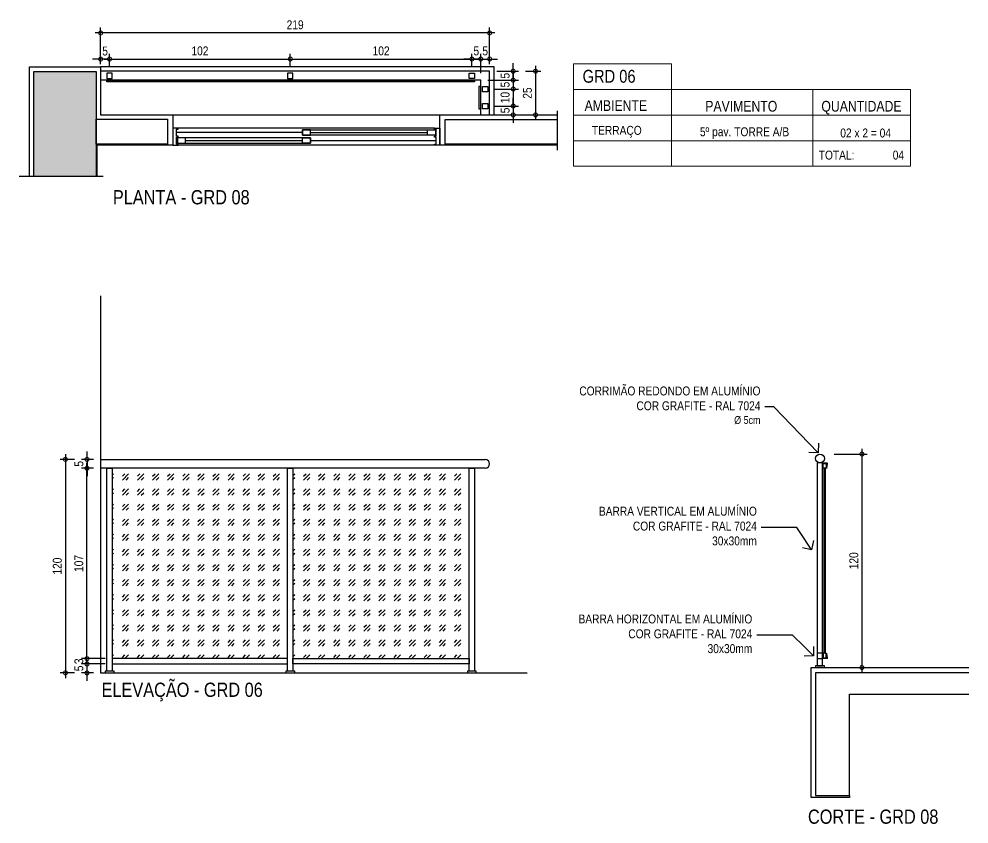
# Model space of a CAD drawing. Header units: metres. Extents: x -1.2 to 70.7, y -18.8 to 3.9.
# Drawn here: x -1.17 to 4.17, y -18.82 to -14.3 of the extents above; entities that cross this region are included whole.
import ezdxf
from ezdxf import colors
from ezdxf.entities.mleader import LeaderData, LeaderLine
from ezdxf.math import Vec2, Vec3

# ---------------------------------------------------------------- set-up
doc = ezdxf.new("R2010")
doc.units = ezdxf.units.M
doc.header["$PDMODE"] = 35
for name, color, linetype in [('ARQ-ALV ACAB', 4, 'Continuous'), ('ARQ-ALV OSSO', 5, 'Continuous'), ('ARQ-AUX', 7, 'Continuous'), ('ARQ-AUX1', 1, 'Continuous'), ('ARQ-AUX1 @ 1', 1, 'Continuous'), ('ARQ-AUX2', 2, 'Continuous'), ('ARQ-DIM', 2, 'Continuous'), ('ARQ-SIM', 1, 'Continuous'), ('ARQ-TXT', 2, 'Continuous'), ('ARQ-TXT01', 2, 'Continuous'), ('ARQ-TXT3', 3, 'Continuous'), ('ES-CORTE', 2, 'Continuous')]:
    doc.layers.add(name, color=color, linetype=linetype)
doc.layers.add('SIMB', color=1, linetype='Continuous', lineweight=13)
doc.styles.add('Adesa', font='ARIALN.TTF')
doc.dimstyles.new('ADESA 1-0025', dxfattribs={"dimtxt": 0.05, "dimasz": 0.045, "dimexe": 0.03, "dimexo": 0.04, "dimgap": 0.02, "dimtad": 1, "dimtoh": 1, "dimdec": 0, "dimlfac": 100, "dimzin": 4, "dimtxsty": 'Adesa', "dimblk": 'DOTSMALL', "dimcen": 1, "dimdle": 0.03, "dimclrd": 1, "dimclre": 1, "dimclrt": 256, "dimazin": 1, "dimtm": 1e-09, "dimtfac": 1, "dimtdec": 0, "dimtix": 1, "dimtmove": 2, "dimatfit": 0, "dimldrblk": 'DOTSMALL', "dimfxl": 0.8, "dimtvp": 2, "dimtolj": 1, "dimtzin": 0, "dimarcsym": 0})

# ---------------------------------------------------------------- blocks, each defined once
blk = doc.blocks.new('*U177')
at = {"color": 0, "linetype": 'ByBlock', "ltscale": 0.5}
for points in [[(0.02, -0.045), (0.03, -0.045), (0.03, -0.05), (0.02, -0.05), (0.02, -0.09), (0.03, -0.09), (0.03, -0.095), (0.02, -0.095), (0.02, -0.09), (0.03, -0.09), (0.03, -0.095), (0, -0.095), (0, 0), (0.03, 0), (0.03, -0.005), (0.02, -0.005), (0.02, -0.045)], [(1.48, -0.045), (1.47, -0.045), (1.47, -0.05), (1.48, -0.05), (1.48, -0.09), (1.47, -0.09), (1.47, -0.095), (1.48, -0.095), (1.48, -0.09), (1.47, -0.09), (1.47, -0.095), (1.5, -0.095), (1.5, 0), (1.47, 0), (1.47, -0.005), (1.48, -0.005), (1.48, -0.045)], [(0.025, -0.01), (0.07, -0.01), (0.07, -0.04), (0.025, -0.04)], [(0.7725, -0.01), (0.7275, -0.01), (0.7275, -0.04), (0.7725, -0.04)], [(0.7275, -0.055), (0.7725, -0.055), (0.7725, -0.085), (0.7275, -0.085)], [(1.475, -0.055), (1.43, -0.055), (1.43, -0.085), (1.475, -0.085)]]:
    blk.add_lwpolyline(points, close=True, dxfattribs=at)
at = {"color": 8, "linetype": 'ByBlock', "ltscale": 0.5}
for points in [[(1.47, 0), (0.03, 0)], [(0.7725, -0.025), (1.48, -0.025)], [(0.7275, -0.07), (0.02, -0.07)], [(1.47, -0.095), (0.03, -0.095)]]:
    blk.add_lwpolyline(points, dxfattribs=at)
at = {"color": 7, "linetype": 'ByBlock', "ltscale": 0.5}
for points in [[(0.7725, -0.01), (0.7725, -0.04), (0.025, -0.04), (0.025, -0.01)], [(0.7275, -0.055), (0.7275, -0.085), (1.475, -0.085), (1.475, -0.055)]]:
    blk.add_lwpolyline(points, close=True, dxfattribs=at)
for points in [[(0.07, -0.025), (0.7275, -0.025)], [(0.7725, -0.07), (1.43, -0.07)]]:
    blk.add_lwpolyline(points, dxfattribs=at)
blk = doc.blocks.new('_Open90')
at = {"color": 0, "linetype": 'ByBlock', "lineweight": -2}
for p, q in [((0, 0), (-1, 0)), ((-0.5, 0.5), (0, 0)), ((0, 0), (-0.5, -0.5))]:
    blk.add_line(p, q, dxfattribs=at)
blk = doc.blocks.new('_DotSmall')
at = {"color": 0, "linetype": 'ByBlock', "const_width": 0.5}
blk.add_lwpolyline([(-0.0625, 0, 1), (0.0625, 0, 1)], format="xyb", close=True, dxfattribs=at)
blk = doc.blocks.new('*D188')
at = {"layer": 'ARQ-AUX2', "color": 1, "lineweight": -2, "transparency": 16777216}
for p, q in [((3.4158, -16.7447), (3.6016, -16.7447)), ((3.5716, -16.7147), (3.5716, -17.9747)), ((3.5058, -17.9447), (3.6016, -17.9447))]:
    blk.add_line(p, q, dxfattribs=at)
at = {"layer": 'Defpoints', "color": 0, "transparency": 16777216}
for p in [(3.3758, -16.7447, 0), (3.4658, -17.9447, 0), (3.5716, -17.9447)]:
    blk.add_point(p, dxfattribs=at)
at = {"layer": 'ARQ-AUX2', "color": 1, "lineweight": -2, "transparency": 16777216, "xscale": 0.045, "yscale": 0.045, "zscale": 0.045}
for p, rotation in [((3.5716, -16.7447), 90), ((3.5716, -17.9447), 270)]:
    blk.add_blockref('_DotSmall', p, dxfattribs=dict(at, rotation=rotation))
at = {"layer": 'ARQ-AUX2', "transparency": 16777216, "insert": (3.5261, -17.3447), "char_height": 0.05, "attachment_point": 5, "rotation": 90, "style": 'Adesa'}
blk.add_mtext('\\A1;120', dxfattribs=at)
blk = doc.blocks.new('*D189')
at = {"layer": 'ARQ-DIM', "color": 1, "lineweight": -2, "transparency": 16777216}
for p, q in [((-0.7844, -17.9247), (-0.7844, -17.8797)), ((-0.6825, -17.9247), (-0.8144, -17.9247)), ((-0.7844, -17.9247), (-0.7844, -17.9747)), ((-0.7475, -17.9747), (-0.8144, -17.9747)), ((-0.7844, -17.9747), (-0.7844, -18.0197))]:
    blk.add_line(p, q, dxfattribs=at)
at = {"layer": 'Defpoints', "color": 0, "transparency": 16777216}
for p in [(-0.6425, -17.9247, 0), (-0.7844, -17.9747), (-0.7075, -17.9747)]:
    blk.add_point(p, dxfattribs=at)
at = {"layer": 'ARQ-DIM', "color": 1, "lineweight": -2, "transparency": 16777216, "xscale": 0.045, "yscale": 0.045, "zscale": 0.045}
for p, rotation in [((-0.7844, -17.9247), 270), ((-0.7844, -17.9747), 90)]:
    blk.add_blockref('_DotSmall', p, dxfattribs=dict(at, rotation=rotation))
at = {"layer": 'ARQ-DIM', "transparency": 16777216, "insert": (-0.8298, -17.9497), "char_height": 0.05, "attachment_point": 5, "rotation": 90, "style": 'Adesa'}
blk.add_mtext('\\A1;5', dxfattribs=at)
blk = doc.blocks.new('*D190')
at = {"layer": 'ARQ-DIM', "color": 1, "lineweight": -2, "transparency": 16777216}
for p, q in [((-0.7844, -17.8947), (-0.7844, -17.8497)), ((-0.6825, -17.8947), (-0.8144, -17.8947)), ((-0.6825, -17.9247), (-0.8144, -17.9247)), ((-0.7844, -17.8947), (-0.7844, -17.9247)), ((-0.7844, -17.9247), (-0.7844, -17.9697))]:
    blk.add_line(p, q, dxfattribs=at)
at = {"layer": 'Defpoints', "color": 0, "transparency": 16777216}
for p in [(-0.7844, -17.9247), (-0.6425, -17.8947, 0), (-0.6425, -17.9247, 0)]:
    blk.add_point(p, dxfattribs=at)
at = {"layer": 'ARQ-DIM', "color": 1, "lineweight": -2, "transparency": 16777216, "xscale": 0.045, "yscale": 0.045, "zscale": 0.045}
for p, rotation in [((-0.7844, -17.8947), 270), ((-0.7844, -17.9247), 90)]:
    blk.add_blockref('_DotSmall', p, dxfattribs=dict(at, rotation=rotation))
at = {"layer": 'ARQ-DIM', "transparency": 16777216, "insert": (-0.8299, -17.9097), "char_height": 0.05, "attachment_point": 5, "rotation": 90, "style": 'Adesa'}
blk.add_mtext('\\A1;3', dxfattribs=at)
blk = doc.blocks.new('*D191')
at = {"layer": 'ARQ-DIM', "color": 1, "lineweight": -2, "transparency": 16777216}
for p, q in [((-0.7844, -17.9247), (-0.7844, -16.7947)), ((-0.7474, -16.8247), (-0.8144, -16.8247)), ((-0.6825, -17.8947), (-0.8144, -17.8947))]:
    blk.add_line(p, q, dxfattribs=at)
at = {"layer": 'Defpoints', "color": 0, "transparency": 16777216}
for p in [(-0.7844, -16.8247), (-0.7074, -16.8247, 0.0001), (-0.6425, -17.8947, 0)]:
    blk.add_point(p, dxfattribs=at)
at = {"layer": 'ARQ-DIM', "color": 1, "lineweight": -2, "transparency": 16777216, "xscale": 0.045, "yscale": 0.045, "zscale": 0.045}
for p, rotation in [((-0.7844, -16.8247), 90), ((-0.7844, -17.8947), 270)]:
    blk.add_blockref('_DotSmall', p, dxfattribs=dict(at, rotation=rotation))
at = {"layer": 'ARQ-DIM', "transparency": 16777216, "insert": (-0.8299, -17.3597), "char_height": 0.05, "attachment_point": 5, "rotation": 90, "style": 'Adesa'}
blk.add_mtext('\\A1;107', dxfattribs=at)
blk = doc.blocks.new('*D192')
at = {"layer": 'ARQ-DIM', "color": 1, "lineweight": -2, "transparency": 16777216}
for p, q in [((-0.9055, -16.7447), (-0.9055, -18.0047)), ((-0.8543, -16.7747), (-0.9355, -16.7747)), ((-0.8544, -17.9747), (-0.9355, -17.9747))]:
    blk.add_line(p, q, dxfattribs=at)
at = {"layer": 'Defpoints', "color": 0, "transparency": 16777216}
for p in [(-0.8143, -16.7747, 0.0001), (-0.9055, -17.9747), (-0.8144, -17.9747)]:
    blk.add_point(p, dxfattribs=at)
at = {"layer": 'ARQ-DIM', "color": 1, "lineweight": -2, "transparency": 16777216, "xscale": 0.045, "yscale": 0.045, "zscale": 0.045}
for p, rotation in [((-0.9055, -16.7747), 90), ((-0.9055, -17.9747), 270)]:
    blk.add_blockref('_DotSmall', p, dxfattribs=dict(at, rotation=rotation))
at = {"layer": 'ARQ-DIM', "transparency": 16777216, "insert": (-0.951, -17.3747), "char_height": 0.05, "attachment_point": 5, "rotation": 90, "style": 'Adesa'}
blk.add_mtext('\\A1;120', dxfattribs=at)
blk = doc.blocks.new('*D193')
at = {"layer": 'ARQ-DIM', "color": 1, "lineweight": -2, "transparency": 16777216}
for p, q in [((-0.7843, -16.7747), (-0.7843, -16.7297)), ((-0.7474, -16.7747), (-0.8143, -16.7747)), ((-0.7843, -16.7747), (-0.7843, -16.8247)), ((-0.7474, -16.8247), (-0.8143, -16.8247)), ((-0.7843, -16.8247), (-0.7843, -16.8697))]:
    blk.add_line(p, q, dxfattribs=at)
at = {"layer": 'Defpoints', "color": 0, "transparency": 16777216}
for p in [(-0.7074, -16.7747, 0), (-0.7843, -16.8247), (-0.7074, -16.8247, 0)]:
    blk.add_point(p, dxfattribs=at)
at = {"layer": 'ARQ-DIM', "color": 1, "lineweight": -2, "transparency": 16777216, "xscale": 0.045, "yscale": 0.045, "zscale": 0.045}
for p, rotation in [((-0.7843, -16.7747), 270), ((-0.7843, -16.8247), 90)]:
    blk.add_blockref('_DotSmall', p, dxfattribs=dict(at, rotation=rotation))
at = {"layer": 'ARQ-DIM', "transparency": 16777216, "insert": (-0.8298, -16.7997), "char_height": 0.05, "attachment_point": 5, "rotation": 90, "style": 'Adesa'}
blk.add_mtext('\\A1;5', dxfattribs=at)
blk = doc.blocks.new('*D194')
at = {"layer": 'ARQ-DIM', "color": 1, "lineweight": -2, "transparency": 16777216}
for p, q in [((1.379, -14.5242), (1.334, -14.5242)), ((1.379, -14.5629), (1.379, -14.4942)), ((1.379, -14.5242), (1.429, -14.5242)), ((1.429, -14.6029), (1.429, -14.4942)), ((1.429, -14.5242), (1.474, -14.5242))]:
    blk.add_line(p, q, dxfattribs=at)
at = {"layer": 'Defpoints', "color": 0, "transparency": 16777216}
for p in [(1.429, -14.5242), (1.379, -14.6029, 0), (1.429, -14.6429)]:
    blk.add_point(p, dxfattribs=at)
at = {"layer": 'ARQ-DIM', "color": 1, "lineweight": -2, "transparency": 16777216, "xscale": 0.045, "yscale": 0.045, "zscale": 0.045}
blk.add_blockref('_DotSmall', (1.379, -14.5242), dxfattribs=at)
at = {"layer": 'ARQ-DIM', "color": 1, "lineweight": -2, "transparency": 16777216, "xscale": 0.045, "yscale": 0.045, "zscale": 0.045, "rotation": 180}
blk.add_blockref('_DotSmall', (1.429, -14.5242), dxfattribs=at)
at = {"layer": 'ARQ-DIM', "transparency": 16777216, "insert": (1.404, -14.4788), "char_height": 0.05, "attachment_point": 5, "style": 'Adesa'}
blk.add_mtext('\\A1;5', dxfattribs=at)
blk = doc.blocks.new('*D195')
at = {"layer": 'ARQ-DIM', "color": 1, "lineweight": -2, "transparency": 16777216}
for p, q in [((1.509, -14.7883), (1.6414, -14.7883)), ((1.6114, -14.7883), (1.6114, -14.7433)), ((1.6114, -14.7883), (1.6114, -14.8383)), ((1.519, -14.8383), (1.6414, -14.8383)), ((1.6114, -14.8383), (1.6114, -14.8833))]:
    blk.add_line(p, q, dxfattribs=at)
at = {"layer": 'Defpoints', "color": 0, "transparency": 16777216}
for p in [(1.469, -14.7883, -0.0001), (1.479, -14.8383), (1.6114, -14.8383)]:
    blk.add_point(p, dxfattribs=at)
at = {"layer": 'ARQ-DIM', "color": 1, "lineweight": -2, "transparency": 16777216, "xscale": 0.045, "yscale": 0.045, "zscale": 0.045}
for p, rotation in [((1.6114, -14.7883), 270), ((1.6114, -14.8383), 90)]:
    blk.add_blockref('_DotSmall', p, dxfattribs=dict(at, rotation=rotation))
at = {"layer": 'ARQ-DIM', "transparency": 16777216, "insert": (1.566, -14.8133), "char_height": 0.05, "attachment_point": 5, "rotation": 90, "style": 'Adesa'}
blk.add_mtext('\\A1;5', dxfattribs=at)
blk = doc.blocks.new('*D196')
at = {"layer": 'ARQ-DIM', "color": 1, "lineweight": -2, "transparency": 16777216}
for p, q in [((1.6114, -14.6629), (1.6114, -14.8183)), ((1.509, -14.6929), (1.6414, -14.6929)), ((1.509, -14.7883), (1.6414, -14.7883))]:
    blk.add_line(p, q, dxfattribs=at)
at = {"layer": 'Defpoints', "color": 0, "transparency": 16777216}
for p in [(1.469, -14.6929, 0), (1.469, -14.7883, -0.0001), (1.6114, -14.7883)]:
    blk.add_point(p, dxfattribs=at)
at = {"layer": 'ARQ-DIM', "color": 1, "lineweight": -2, "transparency": 16777216, "xscale": 0.045, "yscale": 0.045, "zscale": 0.045}
for p, rotation in [((1.6114, -14.6929), 90), ((1.6114, -14.7883), 270)]:
    blk.add_blockref('_DotSmall', p, dxfattribs=dict(at, rotation=rotation))
at = {"layer": 'ARQ-DIM', "transparency": 16777216, "insert": (1.5659, -14.7406), "char_height": 0.05, "attachment_point": 5, "rotation": 90, "style": 'Adesa'}
blk.add_mtext('\\A1;10', dxfattribs=at)
blk = doc.blocks.new('*D197')
at = {"layer": 'ARQ-DIM', "color": 1, "lineweight": -2, "transparency": 16777216}
for p, q in [((1.6114, -14.6429), (1.6114, -14.5979)), ((1.469, -14.6429), (1.6414, -14.6429)), ((1.6114, -14.6429), (1.6114, -14.6929)), ((1.509, -14.6929), (1.6414, -14.6929)), ((1.6114, -14.6929), (1.6114, -14.7379))]:
    blk.add_line(p, q, dxfattribs=at)
at = {"layer": 'Defpoints', "color": 0, "transparency": 16777216}
for p in [(1.429, -14.6429), (1.469, -14.6929, 0), (1.6114, -14.6929)]:
    blk.add_point(p, dxfattribs=at)
at = {"layer": 'ARQ-DIM', "color": 1, "lineweight": -2, "transparency": 16777216, "xscale": 0.045, "yscale": 0.045, "zscale": 0.045}
for p, rotation in [((1.6114, -14.6429), 270), ((1.6114, -14.6929), 90)]:
    blk.add_blockref('_DotSmall', p, dxfattribs=dict(at, rotation=rotation))
at = {"layer": 'ARQ-DIM', "transparency": 16777216, "insert": (1.566, -14.6679), "char_height": 0.05, "attachment_point": 5, "rotation": 90, "style": 'Adesa'}
blk.add_mtext('\\A1;5', dxfattribs=at)
blk = doc.blocks.new('*D198')
at = {"layer": 'ARQ-DIM', "color": 1, "lineweight": -2, "transparency": 16777216}
for p, q in [((1.6114, -14.5929), (1.6114, -14.5479)), ((1.519, -14.5929), (1.6414, -14.5929)), ((1.6114, -14.5929), (1.6114, -14.6429)), ((1.519, -14.6429), (1.6414, -14.6429)), ((1.6114, -14.6429), (1.6114, -14.6879))]:
    blk.add_line(p, q, dxfattribs=at)
at = {"layer": 'Defpoints', "color": 0, "transparency": 16777216}
for p in [(1.479, -14.5929), (1.479, -14.6429), (1.6114, -14.6429)]:
    blk.add_point(p, dxfattribs=at)
at = {"layer": 'ARQ-DIM', "color": 1, "lineweight": -2, "transparency": 16777216, "xscale": 0.045, "yscale": 0.045, "zscale": 0.045}
for p, rotation in [((1.6114, -14.5929), 270), ((1.6114, -14.6429), 90)]:
    blk.add_blockref('_DotSmall', p, dxfattribs=dict(at, rotation=rotation))
at = {"layer": 'ARQ-DIM', "transparency": 16777216, "insert": (1.566, -14.6179), "char_height": 0.05, "attachment_point": 5, "rotation": 90, "style": 'Adesa'}
blk.add_mtext('\\A1;5', dxfattribs=at)
blk = doc.blocks.new('*D199')
at = {"layer": 'ARQ-DIM', "color": 1, "lineweight": -2, "transparency": 16777216}
for p, q in [((1.7369, -14.5629), (1.7369, -14.8683)), ((1.6814, -14.5929), (1.7669, -14.5929)), ((1.6814, -14.8383), (1.7669, -14.8383))]:
    blk.add_line(p, q, dxfattribs=at)
at = {"layer": 'Defpoints', "color": 0, "transparency": 16777216}
for p in [(1.6414, -14.5929), (1.6414, -14.8383, -0.0001), (1.7369, -14.8383)]:
    blk.add_point(p, dxfattribs=at)
at = {"layer": 'ARQ-DIM', "color": 1, "lineweight": -2, "transparency": 16777216, "xscale": 0.045, "yscale": 0.045, "zscale": 0.045}
for p, rotation in [((1.7369, -14.5929), 90), ((1.7369, -14.8383), 270)]:
    blk.add_blockref('_DotSmall', p, dxfattribs=dict(at, rotation=rotation))
at = {"layer": 'ARQ-DIM', "transparency": 16777216, "insert": (1.6914, -14.7156), "char_height": 0.05, "attachment_point": 5, "rotation": 90, "style": 'Adesa'}
blk.add_mtext('\\A1;25', dxfattribs=at)
blk = doc.blocks.new('*D200')
at = {"layer": 'ARQ-DIM', "color": 1, "lineweight": -2, "transparency": 16777216}
for p, q in [((-0.7075, -14.5247), (-0.7525, -14.5247)), ((-0.7075, -14.5529), (-0.7075, -14.4947)), ((-0.6575, -14.5247), (-0.7075, -14.5247)), ((-0.6575, -14.5629), (-0.6575, -14.4947)), ((-0.6575, -14.5247), (-0.6125, -14.5247))]:
    blk.add_line(p, q, dxfattribs=at)
at = {"layer": 'Defpoints', "color": 0, "transparency": 16777216}
for p in [(-0.7075, -14.5247), (-0.7075, -14.5929), (-0.6575, -14.6029, 0)]:
    blk.add_point(p, dxfattribs=at)
at = {"layer": 'ARQ-DIM', "color": 1, "lineweight": -2, "transparency": 16777216, "xscale": 0.045, "yscale": 0.045, "zscale": 0.045}
blk.add_blockref('_DotSmall', (-0.7075, -14.5247), dxfattribs=at)
at = {"layer": 'ARQ-DIM', "color": 1, "lineweight": -2, "transparency": 16777216, "xscale": 0.045, "yscale": 0.045, "zscale": 0.045, "rotation": 180}
blk.add_blockref('_DotSmall', (-0.6575, -14.5247), dxfattribs=at)
at = {"layer": 'ARQ-DIM', "transparency": 16777216, "insert": (-0.6825, -14.4793), "char_height": 0.05, "attachment_point": 5, "style": 'Adesa'}
blk.add_mtext('\\A1;5', dxfattribs=at)
blk = doc.blocks.new('*D201')
at = {"layer": 'ARQ-DIM', "color": 1, "lineweight": -2, "transparency": 16777216}
for p, q in [((-0.6875, -14.5242), (0.3885, -14.5242)), ((-0.6575, -14.5629), (-0.6575, -14.4942)), ((0.3585, -14.5629), (0.3585, -14.4942))]:
    blk.add_line(p, q, dxfattribs=at)
at = {"layer": 'Defpoints', "color": 0, "transparency": 16777216}
for p in [(0.3585, -14.5242), (-0.6575, -14.6029, 0), (0.3585, -14.6029, 0.0001)]:
    blk.add_point(p, dxfattribs=at)
at = {"layer": 'ARQ-DIM', "color": 1, "lineweight": -2, "transparency": 16777216, "xscale": 0.045, "yscale": 0.045, "zscale": 0.045, "rotation": 180}
blk.add_blockref('_DotSmall', (-0.6575, -14.5242), dxfattribs=at)
at = {"layer": 'ARQ-DIM', "color": 1, "lineweight": -2, "transparency": 16777216, "xscale": 0.045, "yscale": 0.045, "zscale": 0.045}
blk.add_blockref('_DotSmall', (0.3585, -14.5242), dxfattribs=at)
at = {"layer": 'ARQ-DIM', "transparency": 16777216, "insert": (-0.1495, -14.4787), "char_height": 0.05, "attachment_point": 5, "style": 'Adesa'}
blk.add_mtext('\\A1;102', dxfattribs=at)
blk = doc.blocks.new('*D202')
at = {"layer": 'ARQ-DIM', "color": 1, "lineweight": -2, "transparency": 16777216}
for p, q in [((0.3285, -14.5242), (1.409, -14.5242)), ((0.3585, -14.5629), (0.3585, -14.4942)), ((1.379, -14.5629), (1.379, -14.4942))]:
    blk.add_line(p, q, dxfattribs=at)
at = {"layer": 'Defpoints', "color": 0, "transparency": 16777216}
for p in [(1.379, -14.5242), (0.3585, -14.6029, 0.0001), (1.379, -14.6029, 0)]:
    blk.add_point(p, dxfattribs=at)
at = {"layer": 'ARQ-DIM', "color": 1, "lineweight": -2, "transparency": 16777216, "xscale": 0.045, "yscale": 0.045, "zscale": 0.045, "rotation": 180}
blk.add_blockref('_DotSmall', (0.3585, -14.5242), dxfattribs=at)
at = {"layer": 'ARQ-DIM', "color": 1, "lineweight": -2, "transparency": 16777216, "xscale": 0.045, "yscale": 0.045, "zscale": 0.045}
blk.add_blockref('_DotSmall', (1.379, -14.5242), dxfattribs=at)
at = {"layer": 'ARQ-DIM', "transparency": 16777216, "insert": (0.8688, -14.4787), "char_height": 0.05, "attachment_point": 5, "style": 'Adesa'}
blk.add_mtext('\\A1;102', dxfattribs=at)
blk = doc.blocks.new('*D203')
at = {"layer": 'ARQ-DIM', "color": 1, "lineweight": -2, "transparency": 16777216}
for p, q in [((-0.7075, -14.5529), (-0.7075, -14.3475)), ((1.479, -14.5529), (1.479, -14.3475)), ((1.509, -14.3775), (-0.7375, -14.3775))]:
    blk.add_line(p, q, dxfattribs=at)
at = {"layer": 'Defpoints', "color": 0, "transparency": 16777216}
for p in [(-0.7075, -14.3775), (-0.7075, -14.5929), (1.479, -14.5929)]:
    blk.add_point(p, dxfattribs=at)
at = {"layer": 'ARQ-DIM', "color": 1, "lineweight": -2, "transparency": 16777216, "xscale": 0.045, "yscale": 0.045, "zscale": 0.045, "rotation": 180}
blk.add_blockref('_DotSmall', (-0.7075, -14.3775), dxfattribs=at)
at = {"layer": 'ARQ-DIM', "color": 1, "lineweight": -2, "transparency": 16777216, "xscale": 0.045, "yscale": 0.045, "zscale": 0.045}
blk.add_blockref('_DotSmall', (1.479, -14.3775), dxfattribs=at)
at = {"layer": 'ARQ-DIM', "transparency": 16777216, "insert": (0.3858, -14.332), "char_height": 0.05, "attachment_point": 5, "style": 'Adesa'}
blk.add_mtext('\\A1;219', dxfattribs=at)
blk = doc.blocks.new('*D204')
at = {"layer": 'ARQ-DIM', "color": 1, "lineweight": -2, "transparency": 16777216}
for p, q in [((1.429, -14.5242), (1.384, -14.5242)), ((1.429, -14.5529), (1.429, -14.4942)), ((1.429, -14.5242), (1.479, -14.5242)), ((1.479, -14.5529), (1.479, -14.4942)), ((1.479, -14.5242), (1.524, -14.5242))]:
    blk.add_line(p, q, dxfattribs=at)
at = {"layer": 'Defpoints', "color": 0, "transparency": 16777216}
for p in [(1.479, -14.5242), (1.429, -14.5929), (1.479, -14.5929)]:
    blk.add_point(p, dxfattribs=at)
at = {"layer": 'ARQ-DIM', "color": 1, "lineweight": -2, "transparency": 16777216, "xscale": 0.045, "yscale": 0.045, "zscale": 0.045}
blk.add_blockref('_DotSmall', (1.429, -14.5242), dxfattribs=at)
at = {"layer": 'ARQ-DIM', "color": 1, "lineweight": -2, "transparency": 16777216, "xscale": 0.045, "yscale": 0.045, "zscale": 0.045, "rotation": 180}
blk.add_blockref('_DotSmall', (1.479, -14.5242), dxfattribs=at)
at = {"layer": 'ARQ-DIM', "transparency": 16777216, "insert": (1.454, -14.4788), "char_height": 0.05, "attachment_point": 5, "style": 'Adesa'}
blk.add_mtext('\\A1;5', dxfattribs=at)

msp = doc.modelspace()

# ---------------------------------------------------------------- hatches: boundary and pattern name
h = msp.add_hatch()
h.set_pattern_fill('GOST_GLASS', color=252, scale=0.01)
h.set_pattern_definition([(45, (0.178006, 8.39496), (0.08485281, 0), [0.05, -0.07]), (45, (0.19922, 8.39496), (0.08485281, 0), [0.02, -0.1]), (45, (0.178006, 8.416175), (0.08485281, 0), [0.02, -0.1])])
h.paths.add_polyline_path([(1.364, -17.8947), (1.364, -16.8247), (0.3735, -16.8247), (0.3735, -17.8947)])
h.paths.add_polyline_path([(0.3435, -17.8947), (0.3435, -16.8247), (-0.6424, -16.8247), (-0.6424, -17.8947)])
at = {"layer": 'ARQ-DIM'}
h = msp.add_hatch(color=8, dxfattribs=at)
h.dxf.hatch_style = 1
h.paths.add_polyline_path([(-0.7325, -14.5936), (-1.0826, -14.5936), (-1.0826, -15.1836), (-0.7325, -15.1836)])

# ---------------------------------------------------------------- linework, layer by layer
at = {"layer": 'ARQ-ALV ACAB'}
msp.add_line((3.2858, -18.6747, 0.0001), (3.2858, -17.9447, 0.0001), dxfattribs=at)
for points, elevation in [([(-1.1075, -15.1836), (-1.1075, -14.7987), (-1.1075, -14.7987), (-1.1075, -14.5686), (-0.7075, -14.5686), (-0.7075, -14.838), (-0.301, -14.8379), (-0.301, -15.0079), (-0.7275, -15.0079)], 0), ([(1.504, -14.5686), (-0.7075, -14.5686)], 0.0001), ([(1.504, -14.8383), (1.504, -14.5686)], 0.0001), ([(1.8585, -15.0084), (1.199, -15.0084), (1.199, -14.8384), (1.8585, -14.8383)], -0.0001), ([(-0.7275, -15.1836), (-0.7275, -15.0079)], 0), ([(3.2858, -17.9447), (4.1734, -17.9447)], 0.0001), ([(3.5008, -18.6647), (3.5008, -18.6747), (3.2858, -18.6747)], 0.0001)]:
    msp.add_lwpolyline(points, dxfattribs=dict(at, elevation=elevation))
at = {"layer": 'ARQ-ALV OSSO', "elevation": 0}
msp.add_lwpolyline([(-0.7325, -15.003), (-0.7325, -14.863), (-0.331, -14.863), (-0.331, -15.0029), (-0.3667, -15.003)], close=True, dxfattribs=at)
at = {"layer": 'ARQ-ALV OSSO', "elevation": -0.0001}
msp.add_lwpolyline([(1.8585, -15.0034), (1.229, -15.0034), (1.229, -14.8634), (1.8585, -14.8633)], dxfattribs=at)
at = {"layer": 'ARQ-AUX'}
for p, q in [((-0.7075, -15.8551, 0), (-0.7075, -17.9747, 0)), ((3.3577, -16.8258, 0.0001), (3.3586, -16.8249, 0.0001)), ((3.3577, -16.8258, 0.0001), (3.3577, -17.8636, 0.0001)), ((3.3658, -16.8249, 0.0001), (3.3586, -16.8249, 0.0001)), ((3.3667, -16.8258, 0.0001), (3.3658, -16.8249, 0.0001)), ((3.3667, -17.8636, 0.0001), (3.3667, -16.8258, 0.0001)), ((3.3667, -16.8258, 0.0001), (3.3667, -16.8258, 0.0001)), ((3.3577, -17.8636, 0.0001), (3.3586, -17.8645, 0.0001)), ((3.3658, -17.8645, 0.0001), (3.3586, -17.8645, 0.0001)), ((3.3667, -17.8636, 0.0001), (3.3658, -17.8645, 0.0001)), ((3.3667, -17.8636, 0.0001), (3.3667, -17.8636, 0.0001))]:
    msp.add_line(p, q, dxfattribs=at)
for points, elevation in [([(-0.6725, -14.6429), (1.394, -14.6429), (1.394, -14.6529), (-0.6725, -14.6529)], 0), ([(1.419, -14.8033), (1.429, -14.8033), (1.429, -14.6779), (1.419, -14.6779)], -0.0001), ([(3.3698, -16.8247), (3.3538, -16.8247), (3.3538, -16.7987), (3.3698, -16.7987), (3.3698, -16.8247)], 0.0001), ([(3.3698, -17.8647), (3.3538, -17.8647), (3.3538, -17.8907), (3.3698, -17.8907), (3.3698, -17.8647)], 0.0001)]:
    msp.add_lwpolyline(points, close=True, dxfattribs=dict(at, elevation=elevation))
for points, elevation in [([(-0.301, -14.8379), (1.199, -14.8384)], 0), ([(-0.7075, -17.9747), (1.6899, -17.9747)], 0.0001)]:
    msp.add_lwpolyline(points, dxfattribs=dict(at, elevation=elevation))
at = {"layer": 'ARQ-AUX', "color": 251, "elevation": 0.0001}
for points in [[(3.3592, -16.8249), (3.3592, -17.8636)], [(3.3622, -16.8249), (3.3622, -17.8636)], [(3.3652, -16.8249), (3.3652, -17.8636)]]:
    msp.add_lwpolyline(points, dxfattribs=at)
at = {"layer": 'ARQ-AUX1', "color": 7, "linetype": 'Continuous', "lineweight": 0}
for p, q in [((3.3508, -16.7947, 0.0001), (3.3747, -16.7947, 0.0001)), ((3.3727, -16.7987, 0.0001), (3.3508, -16.7987, 0.0001)), ((3.3727, -16.823, 0.0001), (3.3727, -16.7987, 0.0001)), ((3.3776, -16.7984, 0.0001), (3.3752, -16.8233, 0.0001)), ((3.3727, -17.8664, 0.0001), (3.3727, -17.8907, 0.0001)), ((3.3776, -17.891, 0.0001), (3.3752, -17.8661, 0.0001)), ((3.3727, -17.8907, 0.0001), (3.3508, -17.8907, 0.0001)), ((3.3508, -17.8947, 0.0001), (3.3747, -17.8947, 0.0001))]:
    msp.add_line(p, q, dxfattribs=at)
at = {"layer": 'ARQ-AUX1'}
for points, elevation in [([(-0.6425, -14.6029), (-0.6725, -14.6029), (-0.6725, -14.6329), (-0.6425, -14.6329)], 0), ([(0.3735, -14.6029), (0.3435, -14.6029), (0.3435, -14.6329), (0.3735, -14.6329)], 0.0001), ([(1.364, -14.6029), (1.394, -14.6029), (1.394, -14.6329), (1.364, -14.6329)], 0), ([(1.439, -14.6779), (1.469, -14.6779), (1.469, -14.7079), (1.439, -14.7079)], 0), ([(1.439, -14.7733), (1.469, -14.7733), (1.469, -14.8033), (1.439, -14.8033)], -0.0001), ([(3.3508, -17.8647), (3.3208, -17.8647), (3.3208, -17.8947), (3.3508, -17.8947)], 0.0001)]:
    msp.add_lwpolyline(points, close=True, dxfattribs=dict(at, elevation=elevation))
for points in [[(1.8585, -14.815), (1.8585, -15.0357)], [(-0.6927, -15.1836), (-1.1665, -15.1836)]]:
    msp.add_lwpolyline(points, dxfattribs=at)
at = {"layer": 'ARQ-AUX1', "color": 7, "linetype": 'Continuous', "lineweight": 0}
for centre, radius, start, end in [((3.3747, -16.7977, 0.0001), 0.003, 347, 90), ((3.374, -16.823, 0.0001), 0.00129, 180, 347), ((3.374, -17.8664, 0.0001), 0.00129, 13, 180), ((3.3747, -17.8917, 0.0001), 0.003, 270, 13)]:
    msp.add_arc(centre, radius, start, end, dxfattribs=at)
at = {"layer": 'ARQ-AUX2', "elevation": 0}
msp.add_lwpolyline([(-1.0826, -15.1836), (-1.0826, -14.5936), (-0.7325, -14.5936), (-0.7325, -15.1836)], dxfattribs=at)
at = {"layer": 'ARQ-AUX2'}
for points in [[(1.479, -14.8383), (1.479, -14.5929), (-0.7075, -14.5929)], [(1.429, -14.8383), (1.429, -14.6429), (-0.7075, -14.6429)]]:
    msp.add_lwpolyline(points, dxfattribs=at)
at = {"layer": 'ARQ-AUX2', "ltscale": 0.05, "elevation": 0.0001}
msp.add_lwpolyline([(1.454, -16.8247), (-0.7074, -16.8247), (-0.7074, -16.7747), (1.454, -16.7747)], dxfattribs=at)
at = {"layer": 'ARQ-AUX2', "elevation": 0.0001}
for points in [[(3.3508, -16.7947), (3.3208, -16.7947), (3.3208, -17.9347), (3.3508, -17.9347)], [(-0.6724, -16.8247), (-0.6424, -16.8247), (-0.6424, -17.9647), (-0.6724, -17.9647)], [(0.3435, -16.8247), (0.3735, -16.8247), (0.3735, -17.9647), (0.3435, -17.9647)], [(1.364, -16.8247), (1.394, -16.8247), (1.394, -17.9647), (1.364, -17.9647)], [(0.3435, -17.8947), (-0.6424, -17.8947), (-0.6424, -17.9247), (0.3435, -17.9247)], [(0.3735, -17.8947), (1.364, -17.8947), (1.364, -17.9247), (0.3735, -17.9247)], [(3.3608, -17.9347), (3.3108, -17.9347), (3.3108, -17.9447), (3.3608, -17.9447)], [(-0.6324, -17.9647), (-0.6824, -17.9647), (-0.6824, -17.9747), (-0.6324, -17.9747)], [(0.3835, -17.9647), (0.3335, -17.9647), (0.3335, -17.9747), (0.3835, -17.9747)], [(1.404, -17.9647), (1.354, -17.9647), (1.354, -17.9747), (1.404, -17.9747)]]:
    msp.add_lwpolyline(points, close=True, dxfattribs=at)
at = {"layer": 'ARQ-AUX2'}
msp.add_circle((3.3358, -16.7697, 0.0001), 0.025, dxfattribs=at)
msp.add_arc((1.454, -16.7997, 0.0001), 0.025, 270, 90, dxfattribs=at)
at = {"layer": 'ES-CORTE'}
msp.add_line((3.5008, -18.0947, 0.0001), (4.1734, -18.0947, 0.0001), dxfattribs=at)
at = {"layer": 'ES-CORTE', "elevation": 0.0001}
for points in [[(3.3108, -17.9747), (3.3108, -18.6647), (3.5008, -18.6647)], [(4.1734, -17.9747), (3.3108, -17.9747)], [(3.5008, -18.6647), (3.5008, -18.0947)]]:
    msp.add_lwpolyline(points, dxfattribs=at)
at = {"layer": 'SIMB', "ltscale": 0.01}
for p, q in [((1.9507, -14.5518, -0.0001), (1.9507, -15.1272, -0.0001)), ((2.5007, -14.5518, -0.0001), (1.9507, -14.5518, -0.0001)), ((2.5007, -14.5518, -0.0001), (2.5007, -15.1272, -0.0001)), ((2.2893, -14.6956, -0.0001), (1.9507, -14.6956, -0.0001)), ((1.9507, -15.1272, -0.0001), (1.9507, -14.6956, -0.0001)), ((1.9507, -15.1272, -0.0001), (1.9507, -14.6956, -0.0001)), ((3.8448, -14.6956, -0.0001), (2.2893, -14.6956, -0.0001)), ((3.2948, -14.6956, -0.0001), (3.2948, -15.1272, -0.0001)), ((3.8448, -14.6956, -0.0001), (3.8448, -15.1272, -0.0001)), ((3.8448, -14.8395, -0.0001), (1.9507, -14.8395, -0.0001)), ((3.8448, -14.9833, -0.0001), (1.9507, -14.9833, -0.0001)), ((3.8448, -15.1272, -0.0001), (1.9507, -15.1272, -0.0001))]:
    msp.add_line(p, q, dxfattribs=at)

# ---------------------------------------------------------------- block references
at = {"layer": 'ARQ-AUX1 @ 1', "xscale": -1, "rotation": 180}
msp.add_blockref('*U177', (-0.301, -15.0079, 0), dxfattribs=at)

# ---------------------------------------------------------------- texts
at = {"layer": 'ARQ-TXT', "ltscale": 0.5, "style": 'Adesa'}
for s, p in [('PLANTA - GRD 08', (-0.6389, -15.3411)), ('ELEVAÇÃO - GRD 06', (-0.7027, -18.1097, 0)), ('CORTE - GRD 08', (3.2682, -18.8231, 0.0001))]:
    msp.add_text(s, height=0.08, dxfattribs=at).set_placement(p)
at = {"layer": 'ARQ-TXT', "ltscale": 0.01, "char_height": 0.05, "style": 'Adesa'}
for s, insert, width, attachment_point in [('\\pi0.11575;5º pav. TORRE A/B', (2.5452, -14.9406, -0.0001), 0.727785, 4), ('02 x 2 = 04', (3.5924, -14.9403, -0.0001), 0.452083, 5)]:
    msp.add_mtext(s, dxfattribs=dict(at, insert=insert, width=width, attachment_point=attachment_point))
at = {"layer": 'ARQ-TXT01', "ltscale": 0.01, "style": 'Adesa'}
for s, insert, char_height, width, attachment_point in [('AMBIENTE', (2.1884, -14.7559, -0.0001), 0.06, 0.605305, 2), ('PAVIMENTO', (2.8935, -14.7596, -0.0001), 0.06, 0.605305, 2), ('QUANTIDADE', (3.5689, -14.7596, -0.0001), 0.06, 0.605305, 2), ('TERRAÇO', (2.0537, -14.9001, -0.0001), 0.05, 0.538805, 1), ('TOTAL:^I 04', (3.3289, -15.0391, -0.0001), 0.05, 0.518239, 1)]:
    msp.add_mtext(s, dxfattribs=dict(at, insert=insert, char_height=char_height, width=width, attachment_point=attachment_point))
at = {"layer": 'ARQ-TXT3', "ltscale": 0.01, "insert": (2.0013, -14.5853, -0.0001), "char_height": 0.072, "width": 0.605305, "attachment_point": 1, "style": 'Adesa'}
msp.add_mtext('GRD 06', dxfattribs=at)

# ---------------------------------------------------------------- dimensions: what is measured, and where the dimension line sits
at = {"layer": 'ARQ-AUX2'}
dim = msp.add_linear_dim(base=(3.5716, -17.9447, 0.0001), p1=(3.3758, -16.7447, 0.0001), p2=(3.4658, -17.9447, 0.0001), angle=90, dimstyle='ADESA 1-0025', dxfattribs=at)
dim.commit()
dim.dimension.update_dxf_attribs({"geometry": '*D188', "text_midpoint": (3.5261, -17.3447, 0.0001)})
at = {"layer": 'ARQ-DIM'}
for base, p1, p2, picture, middle in [((-0.7075, -14.3775), (1.479, -14.5929), (-0.7075, -14.5929), '*D203', (0.3858, -14.332)), ((-0.7075, -14.5247), (-0.6575, -14.6029, 0), (-0.7075, -14.5929), '*D200', (-0.6825, -14.4793)), ((0.3585, -14.5242), (-0.6575, -14.6029, 0), (0.3585, -14.6029, 0.0001), '*D201', (-0.1495, -14.4787)), ((1.379, -14.5242), (0.3585, -14.6029, 0.0001), (1.379, -14.6029, 0), '*D202', (0.8688, -14.4787)), ((1.429, -14.5242), (1.379, -14.6029, 0), (1.429, -14.6429), '*D194', (1.404, -14.4788)), ((1.479, -14.5242), (1.429, -14.5929), (1.479, -14.5929), '*D204', (1.454, -14.4788))]:
    dim = msp.add_linear_dim(base=base, p1=p1, p2=p2, dimstyle='ADESA 1-0025', dxfattribs=at)
    dim.commit()
    dim.dimension.update_dxf_attribs({"geometry": picture, "text_midpoint": middle})
for base, p1, p2, picture, middle in [((1.6114, -14.6429), (1.479, -14.5929), (1.479, -14.6429), '*D198', (1.566, -14.6179)), ((1.7369, -14.8383), (1.6414, -14.5929), (1.6414, -14.8383, -0.0001), '*D199', (1.6914, -14.7156)), ((1.6114, -14.6929), (1.429, -14.6429), (1.469, -14.6929, 0), '*D197', (1.566, -14.6679)), ((1.6114, -14.7883), (1.469, -14.6929, 0), (1.469, -14.7883, -0.0001), '*D196', (1.5659, -14.7406)), ((1.6114, -14.8383), (1.469, -14.7883, -0.0001), (1.479, -14.8383), '*D195', (1.566, -14.8133)), ((-0.9055, -17.9747, 0), (-0.8143, -16.7747, 0.0001), (-0.8144, -17.9747, 0), '*D192', (-0.951, -17.3747, 0)), ((-0.7843, -16.8247, 0.0001), (-0.7074, -16.7747, 0.0001), (-0.7074, -16.8247, 0.0001), '*D193', (-0.8298, -16.7997, 0.0001)), ((-0.7844, -16.8247, 0), (-0.6425, -17.8947, 0), (-0.7074, -16.8247, 0.0001), '*D191', (-0.8299, -17.3597, 0)), ((-0.7844, -17.9247, 0), (-0.6425, -17.8947, 0), (-0.6425, -17.9247, 0), '*D190', (-0.8299, -17.9097, 0)), ((-0.7844, -17.9747, 0), (-0.6425, -17.9247, 0), (-0.7075, -17.9747, 0), '*D189', (-0.8298, -17.9497, 0))]:
    dim = msp.add_linear_dim(base=base, p1=p1, p2=p2, angle=90, dimstyle='ADESA 1-0025', dxfattribs=at)
    dim.commit()
    dim.dimension.update_dxf_attribs({"geometry": picture, "text_midpoint": middle})

# ---------------------------------------------------------------- leaders
at = {"layer": 'ARQ-SIM'}
ml = msp.add_multileader_mtext('Standard', dxfattribs=at)
ml.set_content('CORRIMÃO REDONDO EM ALUMÍNIO \\PCOR GRAFITE - RAL 7024\\P{\\H0.875x;Ø 5cm}', color=2, style='Adesa')
ml.set_leader_properties(color=256)
ml.set_arrow_properties(name='OPEN90')
ml.build(insert=Vec2(0, 0))
ml.multileader.update_dxf_attribs({"text_left_attachment_type": 2, "text_right_attachment_type": 2, "dogleg_length": 0.2, "arrow_head_size": 0.075})
ctx = ml.context
ctx.base_point, ctx.char_height, ctx.arrow_head_size, ctx.landing_gap_size, ctx.plane_origin = Vec3(1.9631, -16.4788, 0.0001), 0.05, 0.075, 0.025, Vec3(2.6447, -16.7971, 0.0001)
ctx.left_attachment, ctx.right_attachment, ctx.text_align_type = 2, 2, 2
notes = []
notes.append((ctx, [(0, (1, 1, 0), (3.0762, -16.4788, 0.0001), (-1, 0), 0.05, [(0, [(3.3259, -16.7371, 0.0001)], 0, [])])]))
ctx.mtext.insert, ctx.mtext.width, ctx.mtext.alignment, ctx.mtext.flow_direction = Vec3(3.0012, -16.365, 0.0001), 1.248136, 3, 5
ml = msp.add_multileader_mtext('Standard', dxfattribs=at)
ml.set_content('BARRA VERTICAL EM ALUMÍNIO\\PCOR GRAFITE - RAL 7024\\P30x30mm', color=2, style='Adesa')
ml.set_leader_properties(color=256)
ml.set_arrow_properties(name='OPEN90')
ml.build(insert=Vec2(0, 0))
ml.multileader.update_dxf_attribs({"text_left_attachment_type": 2, "text_right_attachment_type": 2, "dogleg_length": 0.2, "arrow_head_size": 0.075})
ctx = ml.context
ctx.base_point, ctx.char_height, ctx.arrow_head_size, ctx.landing_gap_size, ctx.plane_origin = Vec3(2.0748, -17.1569, 0.0001), 0.05, 0.075, 0.025, Vec3(2.3083, -17.4541, 0.0001)
ctx.left_attachment, ctx.right_attachment, ctx.text_align_type = 2, 2, 2
notes.append((ctx, [(1, (1, 1, 0), (3.206, -17.1569, 0.0001), (-1, 0), 0.2, [(0, [(3.289, -17.2822, 0.0001)], 0, [])])]))
ctx.mtext.insert, ctx.mtext.width, ctx.mtext.alignment, ctx.mtext.flow_direction = Vec3(2.981, -17.0411, 0.0001), 1.189009, 3, 5
ml = msp.add_multileader_mtext('Standard', dxfattribs=at)
ml.set_content('BARRA HORIZONTAL EM ALUMÍNIO\\PCOR GRAFITE - RAL 7024\\P30x30mm', color=2, style='Adesa')
ml.set_leader_properties(color=256)
ml.set_arrow_properties(name='OPEN90')
ml.build(insert=Vec2(0, 0))
ml.multileader.update_dxf_attribs({"text_left_attachment_type": 2, "text_right_attachment_type": 2, "dogleg_length": 0.2, "arrow_head_size": 0.075})
ctx = ml.context
ctx.base_point, ctx.char_height, ctx.arrow_head_size, ctx.landing_gap_size, ctx.plane_origin = Vec3(1.9601, -17.7625, 0.0001), 0.05, 0.075, 0.025, Vec3(2.2826, -17.4349, 0.0001)
ctx.left_attachment, ctx.right_attachment, ctx.text_align_type = 2, 2, 2
notes.append((ctx, [(1, (1, 1, 0), (3.1804, -17.7625, 0.0001), (-1, 0), 0.2, [(0, [(3.3003, -17.8797, 0.0001)], 0, [])])]))
ctx.mtext.insert, ctx.mtext.width, ctx.mtext.alignment, ctx.mtext.flow_direction = Vec3(2.9554, -17.6467, 0.0001), 1.189009, 3, 5
for ctx, leaders in notes:
    for number, flags, end, landing, length, lines in leaders:
        leader = LeaderData()
        leader.index, (leader.has_last_leader_line, leader.has_dogleg_vector, leader.attachment_direction) = number, flags
        leader.last_leader_point, leader.dogleg_vector, leader.dogleg_length = Vec3(end), Vec3(landing), length
        for number, points, colour, breaks in lines:
            line = LeaderLine()
            line.index, line.vertices, line.color, line.breaks = number, Vec3.list(points), colors.encode_raw_color(colour), breaks
            leader.lines.append(line)
        ctx.leaders.append(leader)

doc.saveas('drawing.dxf')
